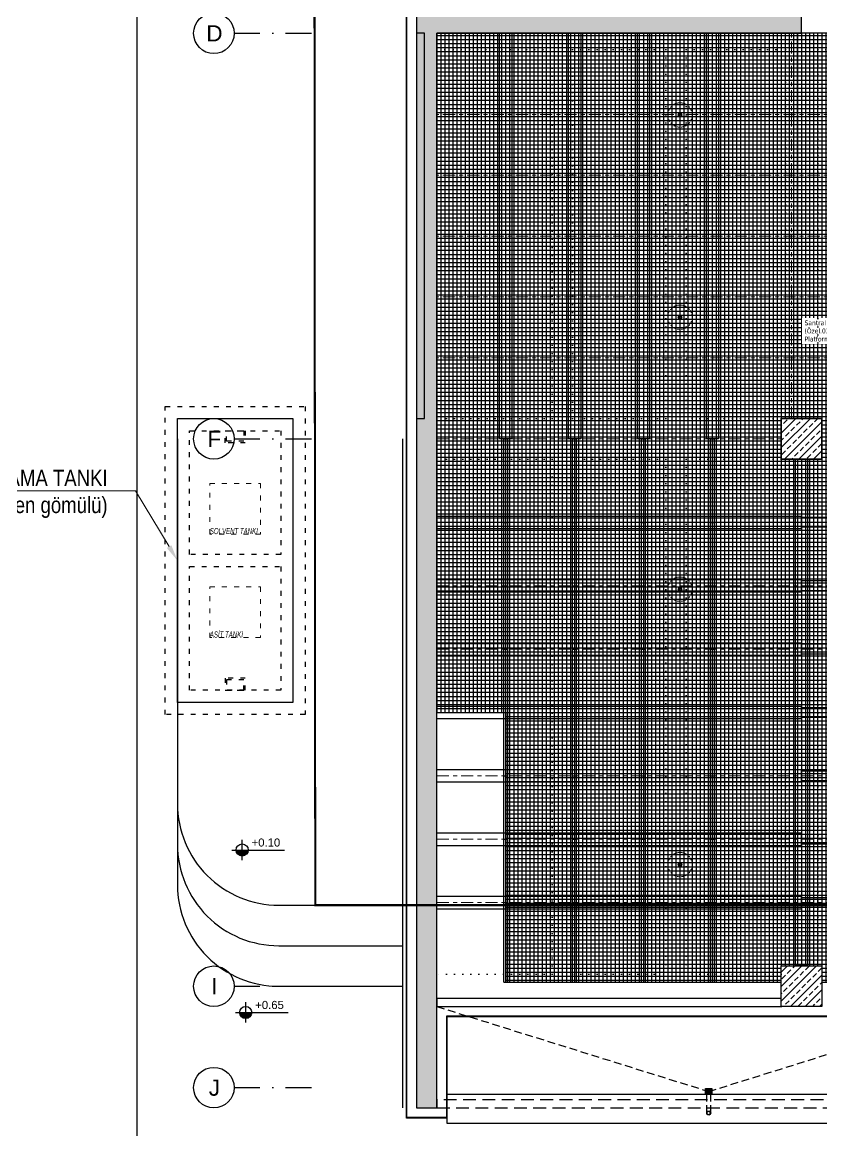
# Model space of a CAD drawing. Header units: centimetres. Extents: x 405564 to 502064, y 46284 to 60634.
# Drawn here: x 442177 to 444150, y 51776 to 54510 of the extents above; entities that cross this region are included whole.
import ezdxf
from ezdxf import colors
from ezdxf.entities.mleader import LeaderData, LeaderLine
from ezdxf.enums import TextEntityAlignment as Align
from ezdxf.math import Vec2, Vec3
from ezdxf.xclip import XClip

# ---------------------------------------------------------------- set-up
doc = ezdxf.new("R2010")
doc.units = ezdxf.units.CM
doc.header["$XCLIPFRAME"] = 0
for name, pattern in [('ACAD_ISO03W100', [30, 12, -18]), ('ACAD_ISO07W100', [3, 0, -3]), ('BORDER', [1.75, 0.5, -0.25, 0.5, -0.25, 0, -0.25]), ('DASHDOT', [25.4, 12.7, -6.35, 0, -6.35]), ('DOT', [0.25, 0, -0.25]), ('HIDDEN', [9.525, 6.35, -3.175]), ('XKITLINE03', [6, 3, -1, 1, -1])]:
    doc.linetypes.add(name, pattern=pattern)
doc.layers.get('0').update_dxf_attribs({"color": 8, "lineweight": 9})
for name, color, linetype, lineweight in [('---___EB_draft00_parselsiniri', 8, 'BORDER', 9), ('0-KRCN-AYDINLATMA-130426', 8, 'Continuous', 9), ('0-KRCN-MİMARİ-220526', 8, 'Continuous', 9), ('___________EB_tanklarkaideler', 8, 'Continuous', 9)]:
    doc.layers.add(name, color=color, linetype=linetype, lineweight=lineweight)
for name, color, linetype in [('---___EB_draft04_ind', 8, 'Continuous'), ('AS_DOS_TERAS_UST', 8, 'ACAD_ISO07W100'), ('AS_DUV_CIMENTO ESASLI PANEL CEPHE KAPLAMASI', 8, 'Continuous'), ('AS_DUV_GAZBETON', 8, 'Continuous'), ('AS_GOR', 8, 'Continuous'), ('AS_GOR_UZAK2', 8, 'Continuous'), ('AS_OLC_AKS', 8, 'Continuous'), ('AS_PRFL_CELIK', 8, 'Continuous'), ('AS_PRFL_CELIK AKS', 8, 'Continuous'), ('AS_PRFL_CELIK PLATFORM IZGARA', 8, 'Continuous'), ('AS_PYZ_YOL_ARAC', 8, 'Continuous'), ('AS_SMB_KOT', 8, 'Continuous'), ('AS_TA_BETONARME', 5, 'Continuous'), ('AS_TA_HIDDEN', 8, 'HIDDEN'), ('AS_TA_TARAMA', 8, 'Continuous'), ('AS_TES_SUZGEC', 171, 'Continuous'), ('AS_YAZI', 8, 'Continuous')]:
    doc.layers.add(name, color=color, linetype=linetype)
doc.styles.add('2', font='arial.ttf', dxfattribs={"width": 0.9, "height": 200})
doc.styles.add('_yazı-50', font='arial.ttf')
doc.styles.add('Arial Narrow', font='ARIALN.TTF', dxfattribs={"height": 0.2})
doc.styles.add('MtXpl_Tahoma', font='tahoma.ttf')
doc.styles.add('ÇAP-2', font='ARIALNBI.TTF')
pattern_1 = [(225, (17560.68, -7819.299), (17.96051, -17.96051), []), (225, (17542.72, -7819.299), (17.96051, -17.96051), [12.7, -6.35])]

# ---------------------------------------------------------------- blocks, each defined once
blk = doc.blocks.new('KD')
at = {"layer": '0-KRCN-AYDINLATMA-130426'}
for p, q in [((0, 5), (-4.3, -2.5)), ((4.3, -2.5), (0, 5)), ((4.3, -2.5), (-4.3, -2.5))]:
    blk.add_line(p, q, dxfattribs=at)
at = {"layer": '0-KRCN-AYDINLATMA-130426', "linetype": 'HIDDEN'}
blk.add_circle((0, 0), 30, dxfattribs=at)
at = {"layer": '0-KRCN-AYDINLATMA-130426'}
blk.add_circle((0, 0), 5, dxfattribs=at)
at = {"layer": '0-KRCN-AYDINLATMA-130426', "style": '2'}
blk.add_text('D', height=3.36, dxfattribs=at).set_placement((0, 0), align=Align.MIDDLE_CENTER)
blk = doc.blocks.new('G$C27E741DA')
at = {"layer": '0-KRCN-AYDINLATMA-130426'}
for p in [(5735.7, 7147.2), (5735.7, 6648.5), (5735.7, 5977.8), (5735.7, 5298.5)]:
    blk.add_blockref('KD', p, dxfattribs=at)
blk = doc.blocks.new('PLATFORM IZGARASI VE KEDI YOLU YERLESIMI')
at = {"layer": 'AS_PRFL_CELIK PLATFORM IZGARA', "transparency": 33554687}
h = blk.add_hatch(dxfattribs=at)
h.set_pattern_fill('_USER', color=256, scale=10, double=1, pattern_type=0)
h.set_pattern_definition([(0, (-443149.746, -56832.563), (0, 10), []), (90, (-443149.746, -56832.563), (-10, 6e-16), [])])
h.paths.add_polyline_path([(1550, -2400), (1500, -2400), (1500, -2100), (1290, -2100), (1290, -1940), (720, -1940), (720, -2100), (1155, -2100), (1155, -2350), (50, -2350), (50, -4025), (220, -4025), (220, -4690), (900, -4690), (900, -4650), (1000, -4650), (1000, -4690), (1500, -4690), (1500, -4650), (1600, -4650), (1600, -4690), (2100, -4690), (2100, -4650), (2200, -4650), (2200, -4690), (2700, -4690), (2700, -4650), (2800, -4650), (2800, -4690), (3300, -4690), (3300, -4650), (3400, -4650), (3400, -4690), (3775, -4690), (3775, -4337.5), (3950, -4337.5), (3950, -4025), (3775, -4025), (3775, -3556.2), (3650, -3556.2), (2575, -3556.2), (2575, -3000), (2150, -3000), (2150, -2400), (2100, -2400), (2100, -2350), (1850, -2350), (1850, -2850), (1550, -2850)])
h.paths.add_polyline_path([(900, -3300), (1000, -3300), (1000, -3400), (900, -3400)], flags=16)
h.paths.add_polyline_path([(1500, -3300), (1600, -3300), (1600, -3400), (1500, -3400)], flags=16)
h.paths.add_polyline_path([(1550, -3556.2), (1850, -3556.2), (1850, -3868.7), (1550, -3868.7)], flags=16)
h.paths.add_polyline_path([(1975, -3150), (2150, -3150), (2150, -3300), (2100, -3300), (2100, -3350), (1975, -3350)], flags=16)
h.paths.add_polyline_path([(2150, -3868.7), (2575, -3868.7), (2575, -4025), (2150, -4025)], flags=16)
at = {"layer": 'AS_PRFL_CELIK PLATFORM IZGARA'}
blk.add_lwpolyline([(1155, -2100), (1155, -2350), (50, -2350), (50, -4025), (220, -4025), (220, -4690), (900, -4690), (900, -4650), (1000, -4650), (1000, -4690), (1500, -4690), (1500, -4650), (1600, -4650), (1600, -4690), (2100, -4690), (2100, -4650), (2200, -4650), (2200, -4690), (2700, -4690)], dxfattribs=at)
blk.add_lwpolyline([(900, -3400), (1000, -3400), (1000, -3300), (900, -3300)], close=True, dxfattribs=at)
at = {"layer": 'AS_YAZI', "insert": (957.2, -3057.9), "char_height": 12, "width": 141.875, "attachment_point": 1, "style": 'MtXpl_Tahoma', "bg_fill": 3, "box_fill_scale": 1.5, "bg_fill_color": 256, "bg_fill_transparency": 0}
blk.add_mtext('{\\fTahoma|b0|i0|c162|p34;Santral Platformu (Özel.030_Ağır Yük Platform Izgarası)}', dxfattribs=at)
blk = doc.blocks.new('kot01')
at = {"layer": 'AS_SMB_KOT'}
h = blk.add_hatch(color=8, dxfattribs=at)
edge = h.paths.add_edge_path()
edge.add_arc((0, 0), 0.3, 180, 360)
edge.add_line((0.3, 0), (-0.3, 0))
for p, q in [((-0.5, 0), (2.1, 0)), ((0, -0.5), (0, 0.5))]:
    blk.add_line(p, q, dxfattribs=at)
blk.add_circle((0, 0), 0.3, dxfattribs=at)
at = {"layer": 'AS_SMB_KOT', "style": '_yazı-50'}
for tag, p in [('INCE', (0.434, 0.1)), ('KABA', (0.434, -0.5))]:
    blk.add_attdef(tag, p, '', height=0.4, dxfattribs=at)
blk = doc.blocks.new('catı suzgec tip')
for p, q in [((-6.5, 6.5), (6.5, 6.5)), ((-6.5, -6.5), (-6.5, 6.5)), ((-6.5, 4), (6.5, 4)), ((-6.5, 2), (6.5, 2)), ((-6.5, 0), (6.5, 0)), ((6.5, 6.5), (6.5, -6.5)), ((-6.5, -2), (6.5, -2)), ((-6.5, -4), (6.5, -4)), ((6.5, -6.5), (-6.5, -6.5))]:
    blk.add_line(p, q)
blk.add_lwpolyline([(-7.5, 7.5), (7.5, 7.5), (7.5, -7.5), (-7.5, -7.5)], close=True)
blk = doc.blocks.new('catı yagmur inis tip')
at = {"linetype": 'ByBlock'}
for radius in [5, 4.5]:
    blk.add_circle((0, 0), radius, dxfattribs=at)
blk = doc.blocks.new('A$C48c69b65')
at = {"layer": 'AS_PRFL_CELIK'}
for p, q in [((205, -3350), (205, -2350)), ((235, -2350), (235, -3350)), ((375, -3350), (375, -2350)), ((405, -2350), (405, -3350)), ((545, -3350), (545, -2350)), ((575, -2350), (575, -3350)), ((715, -3350), (715, -2350)), ((745, -2350), (745, -3350)), ((910, -3300), (910, -2350)), ((940, -3300), (940, -2350)), ((50, -2545), (7535, -2545)), ((50, -2555), (7535, -2555)), ((220, -2545), (220, -2555)), ((390, -2545), (390, -2555)), ((560, -2545), (560, -2555)), ((730, -2545), (730, -2555)), ((925, -2545), (925, -2555)), ((50, -2695), (7535, -2695)), ((50, -2705), (7535, -2705)), ((220, -2695), (220, -2705)), ((390, -2695), (390, -2705)), ((560, -2695), (560, -2705)), ((730, -2695), (730, -2705)), ((925, -2705), (925, -2695)), ((50, -2845), (7535, -2845)), ((50, -2855), (7535, -2855)), ((220, -2845), (220, -2855)), ((390, -2845), (390, -2855)), ((560, -2845), (560, -2855)), ((730, -2845), (730, -2855)), ((925, -2855), (925, -2845)), ((50, -2995), (7535, -2995)), ((50, -3005), (7535, -3005)), ((220, -2995), (220, -3005)), ((390, -2995), (390, -3005)), ((560, -2995), (560, -3005)), ((730, -2995), (730, -3005)), ((925, -2995), (925, -3005)), ((50, -3145), (7535, -3145)), ((50, -3155), (7535, -3155)), ((220, -3145), (220, -3155)), ((390, -3145), (390, -3155)), ((560, -3145), (560, -3155)), ((730, -3145), (730, -3155)), ((925, -3145), (925, -3155)), ((50, -3335), (900, -3335)), ((235, -3350), (205, -3350)), ((215, -3556.2), (215, -3350)), ((215, -3350), (225, -3350)), ((225, -3556.2), (225, -3350)), ((405, -3350), (375, -3350)), ((385, -3556.2), (385, -3350)), ((385, -3350), (395, -3350)), ((395, -3556.2), (395, -3350)), ((575, -3350), (545, -3350)), ((555, -3556.2), (555, -3350)), ((555, -3350), (565, -3350)), ((565, -3556.2), (565, -3350)), ((745, -3350), (715, -3350)), ((725, -3556.2), (725, -3350)), ((725, -3350), (735, -3350)), ((735, -3556.2), (735, -3350)), ((50, -3365), (900, -3365)), ((935, -4650), (935, -3400)), ((965, -3400), (965, -4650)), ((950, -3541.2), (50, -3541.2)), ((950, -3571.2), (950, -3541.2)), ((7535, -3544.2), (950, -3544.2)), ((50, -3571.2), (950, -3571.2)), ((215, -4493.7), (215, -3556.2)), ((215, -3556.2), (225, -3556.2)), ((215, -3556.2), (225, -3556.2)), ((225, -4493.7), (225, -3556.2)), ((385, -3556.2), (395, -3556.2)), ((385, -3556.2), (395, -3556.2)), ((385, -4493.7), (385, -3556.2)), ((395, -4493.7), (395, -3556.2)), ((555, -3556.2), (565, -3556.2)), ((555, -3556.2), (565, -3556.2)), ((555, -4493.7), (555, -3556.2)), ((565, -4493.7), (565, -3556.2)), ((725, -3556.2), (735, -3556.2)), ((725, -3556.2), (735, -3556.2)), ((725, -4493.7), (725, -3556.2)), ((735, -4493.7), (735, -3556.2)), ((7535, -3568.2), (950, -3568.2)), ((950, -3697.5), (50, -3697.5)), ((215, -3712.5), (225, -3712.5)), ((385, -3712.5), (395, -3712.5)), ((555, -3712.5), (565, -3712.5)), ((725, -3712.5), (735, -3712.5)), ((950, -3727.5), (950, -3697.5)), ((7535, -3700.5), (950, -3700.5)), ((50, -3727.5), (950, -3727.5)), ((7535, -3724.5), (950, -3724.5)), ((950, -3853.7), (50, -3853.7)), ((950, -3883.7), (950, -3853.7)), ((215, -3868.7), (225, -3868.7)), ((385, -3868.7), (395, -3868.7)), ((555, -3868.7), (565, -3868.7)), ((725, -3868.7), (735, -3868.7)), ((7535, -3856.7), (950, -3856.7)), ((7535, -3880.7), (950, -3880.7)), ((50, -3883.7), (950, -3883.7)), ((950, -4010), (50, -4010)), ((950, -4040), (950, -4010)), ((7535, -4013), (950, -4013)), ((50, -4040), (950, -4040)), ((215, -4025), (225, -4025)), ((385, -4025), (395, -4025)), ((555, -4025), (565, -4025)), ((725, -4025), (735, -4025)), ((7535, -4037), (950, -4037)), ((950, -4166.2), (50, -4166.2)), ((215, -4181.2), (225, -4181.2)), ((385, -4181.2), (395, -4181.2)), ((555, -4181.2), (565, -4181.2)), ((725, -4181.2), (735, -4181.2)), ((950, -4196.2), (950, -4166.2)), ((7535, -4169.2), (950, -4169.2)), ((50, -4196.2), (950, -4196.2)), ((7535, -4193.2), (950, -4193.2)), ((950, -4322.5), (50, -4322.5)), ((215, -4337.5), (225, -4337.5)), ((385, -4337.5), (395, -4337.5)), ((555, -4337.5), (565, -4337.5)), ((725, -4337.5), (735, -4337.5)), ((950, -4352.5), (950, -4322.5)), ((7535, -4325.5), (950, -4325.5)), ((50, -4352.5), (950, -4352.5)), ((7535, -4349.5), (950, -4349.5)), ((950, -4478.7), (50, -4478.7)), ((950, -4508.7), (950, -4478.7)), ((7535, -4481.7), (950, -4481.7)), ((50, -4508.7), (950, -4508.7)), ((215, -4690), (215, -4493.7)), ((215, -4493.7), (225, -4493.7)), ((215, -4493.7), (225, -4493.7)), ((225, -4690), (225, -4493.7)), ((385, -4493.7), (395, -4493.7)), ((385, -4690), (385, -4493.7)), ((385, -4493.7), (395, -4493.7)), ((395, -4690), (395, -4493.7)), ((555, -4690), (555, -4493.7)), ((555, -4493.7), (565, -4493.7)), ((555, -4493.7), (565, -4493.7)), ((565, -4690), (565, -4493.7)), ((725, -4690), (725, -4493.7)), ((725, -4493.7), (735, -4493.7)), ((725, -4493.7), (735, -4493.7)), ((735, -4690), (735, -4493.7)), ((7535, -4505.7), (950, -4505.7)), ((965, -4650), (935, -4650)), ((942.5, -4650), (942.5, -4650)), ((957.5, -4650), (957.5, -4650)), ((215, -4690), (225, -4690)), ((385, -4690), (395, -4690)), ((555, -4690), (565, -4690)), ((725, -4690), (735, -4690))]:
    blk.add_line(p, q, dxfattribs=at)
at = {"layer": 'AS_PRFL_CELIK AKS', "linetype": 'XKITLINE03', "lineweight": 0, "ltscale": 10}
for p, q in [((220, -3350), (220, -2350)), ((390, -3350), (390, -2350)), ((560, -3350), (560, -2350)), ((730, -3350), (730, -2350)), ((925, -3300), (925, -2350)), ((7535, -2550), (50, -2550)), ((7535, -2700), (50, -2700)), ((7535, -2850), (50, -2850)), ((7535, -3000), (50, -3000)), ((7535, -3150), (50, -3150)), ((50, -3350), (900, -3350)), ((220, -3350), (220, -3556.2)), ((390, -3350), (390, -3556.2)), ((560, -3350), (560, -3556.2)), ((730, -3350), (730, -3556.2)), ((950, -4650), (950, -3400)), ((50, -3556.2), (7535, -3556.2)), ((220, -3556.2), (220, -4493.7)), ((390, -3556.2), (390, -4493.7)), ((560, -3556.2), (560, -4493.7)), ((730, -3556.2), (730, -4493.7)), ((50, -3712.5), (7535, -3712.5)), ((50, -3868.7), (7535, -3868.7)), ((50, -4025), (7535, -4025)), ((50, -4181.2), (7535, -4181.2)), ((50, -4337.5), (7535, -4337.5)), ((50, -4493.7), (7535, -4493.7)), ((220, -4493.7), (220, -4690)), ((390, -4493.7), (390, -4690)), ((560, -4493.7), (560, -4690)), ((730, -4493.7), (730, -4690))]:
    blk.add_line(p, q, dxfattribs=at)
blk = doc.blocks.new('axis baloon')
blk.add_circle((0, 0), 50)
at = {"style": '_yazı-50'}
blk.add_attdef('AXE', text='', height=40, dxfattribs=at).set_placement((0, 0), align=Align.MIDDLE_CENTER)
blk = doc.blocks.new('Aks_P')
at = {"layer": 'AS_OLC_AKS', "linetype": 'DASHDOT', "ltscale": 5}
for points in [[(-380, -2300), (-180, -2300)], [(-380, -3300), (-180, -3300)], [(-380, -4650), (-180, -4650)], [(-380, -4900), (-180, -4900)]]:
    blk.add_lwpolyline(points, dxfattribs=at)
at = {"layer": 'AS_OLC_AKS'}
ref = blk.add_blockref('axis baloon', (-430, -2300), dxfattribs=at)
ref.add_attrib('AXE', 'D', dxfattribs={"layer": '0', "height": 40, "style": '_yazı-50'}).set_placement((-428.7, -2300), align=Align.MIDDLE_CENTER)
ref = blk.add_blockref('axis baloon', (-430, -3300), dxfattribs=at)
ref.add_attrib('AXE', 'F', dxfattribs={"layer": '0', "height": 40, "style": '_yazı-50'}).set_placement((-428.7, -3300), align=Align.MIDDLE_CENTER)
ref = blk.add_blockref('axis baloon', (-430, -4650), dxfattribs=at)
ref.add_attrib('AXE', 'I', dxfattribs={"layer": '0', "height": 40, "style": '_yazı-50'}).set_placement((-428.7, -4650), align=Align.MIDDLE_CENTER)
ref = blk.add_blockref('axis baloon', (-430, -4900), dxfattribs=at)
ref.add_attrib('AXE', 'J', dxfattribs={"layer": '0', "height": 40, "style": '_yazı-50'}).set_placement((-428.7, -4900), align=Align.MIDDLE_CENTER)
blk = doc.blocks.new('OPK-site-surrounding-R01')
at = {"layer": '---___EB_draft00_parselsiniri', "linetype": 'DASHDOT', "ltscale": 5, "const_width": 5, "flags": 128}
blk.add_lwpolyline([(-303.7, 52.5), (22545.3, 391.1), (23723.4, -711), (24047.6, -4450), (-299.9, -4450)], close=True, dxfattribs=at)
at = {"layer": '---___EB_draft04_ind', "linetype": 'ACAD_ISO03W100'}
for points in [[(-610, -3585), (-610, -3280), (-385, -3280), (-385, -3585)], [(-522.5, -3280), (-472.5, -3280), (-472.5, -3310), (-522.5, -3310)], [(-518.5, -3280), (-476.5, -3280), (-476.5, -3306), (-518.5, -3306)], [(-385, -3615), (-385, -3920), (-610, -3920), (-610, -3615)], [(-522.5, -3920), (-472.5, -3920), (-472.5, -3890), (-522.5, -3890)], [(-518.5, -3920), (-476.5, -3920), (-476.5, -3894), (-518.5, -3894)]]:
    blk.add_lwpolyline(points, close=True, dxfattribs=at)
at = {"layer": '___________EB_tanklarkaideler', "linetype": 'ACAD_ISO03W100'}
for points in [[(-560, -3535), (-560, -3410), (-435, -3410), (-435, -3535)], [(-560, -3790), (-560, -3665), (-435, -3665), (-435, -3790)]]:
    blk.add_lwpolyline(points, close=True, dxfattribs=at)
at = {"layer": 'AS_GOR'}
blk.add_lwpolyline([(-640, -3250), (-355, -3250), (-355, -3950), (-640, -3950)], close=True, dxfattribs=at)
for points in [[(-640, -3300), (-640, -4400, 0.414214), (-390, -4650), (-85, -4650)], [(-640, -4200, 0.414214), (-390, -4450), (-85, -4450)], [(-640, -4300, 0.414214), (-390, -4550), (-85, -4550)]]:
    blk.add_lwpolyline(points, format="xyb", dxfattribs=at)
blk.add_lwpolyline([(-85, -3300), (-85, -4950)], dxfattribs=at)
at = {"layer": 'AS_PYZ_YOL_ARAC'}
blk.add_lwpolyline([(22800, -3450), (22800, 430.1, 0.418558), (21785.2, 1430), (18554.6, 1382.1, 0.087007), (17706.4, 1220.4), (16627.8, 812, -0.090739), (15742.5, 650), (12082.5, 650, -0.076048), (11335, 764.3), (10161.2, 1132.1, 0.079773), (9376.7, 1246.2), (245.2, 1110.9, 0.409882), (-740, 111), (-740, -5306.6, 0.532608), (-326.8, -5584.4), (765.6, -5139.5, -0.096996), (1350.2, -5025), (22550, -5025, 0.414214), (22800, -4775), (22800, -3450)], format="xyb", dxfattribs=at)
at = {"layer": 'AS_TA_BETONARME', "linetype": 'ACAD_ISO03W100'}
blk.add_lwpolyline([(-670, -3220), (-325, -3220), (-325, -3980), (-670, -3980)], close=True, dxfattribs=at)
at = {"layer": '___________EB_tanklarkaideler', "style": 'ÇAP-2', "width": 0.7}
for s, p in [('SOLVENT TANKI', (-560, -3535)), ('ASİT TANKI', (-560, -3790))]:
    blk.add_text(s, height=15, rotation=360, dxfattribs=at).set_placement(p)
at = {"layer": 'AS_YAZI'}
ml = blk.add_multileader_mtext('Standard', dxfattribs=at)
ml.set_content('TOPLAMA TANKI (Tamamen gömülü)', color=256, style='Arial Narrow')
ml.set_leader_properties()
ml.build(insert=Vec2(0, 0))
ml.multileader.update_dxf_attribs({"text_right_attachment_type": 6, "dogleg_length": 0.36, "arrow_head_size": 40})
ctx = ml.context
ctx.base_point, ctx.char_height, ctx.arrow_head_size, ctx.landing_gap_size, ctx.plane_origin = Vec3(-1203.1, -3402.3), 40, 40, 20, Vec3(-640, -3600)
ctx.right_attachment, ctx.text_align_type = 6, 2
notes = []
notes.append((ctx, [(0, (1, 1, 0), (-743, -3428.2), (-1, 0), 25.8, [(0, [(-640, -3600)], 0, [])])]))
ctx.mtext.insert, ctx.mtext.width, ctx.mtext.alignment, ctx.mtext.flow_direction = Vec3(-812.2, -3376.4), 471.526, 3, 5
for ctx, leaders in notes:
    for number, flags, end, landing, length, lines in leaders:
        leader = LeaderData()
        leader.index, (leader.has_last_leader_line, leader.has_dogleg_vector, leader.attachment_direction) = number, flags
        leader.last_leader_point, leader.dogleg_vector, leader.dogleg_length = Vec3(end), Vec3(landing), length
        for number, points, colour, breaks in lines:
            line = LeaderLine()
            line.index, line.vertices, line.color, line.breaks = number, Vec3.list(points), colors.encode_raw_color(colour), breaks
            leader.lines.append(line)
        ctx.leaders.append(leader)
blk = doc.blocks.new('A$C6A10300A')
at = {"layer": 'AS_DOS_TERAS_UST', "linetype": 'DOT', "ltscale": 80}
blk.add_line((5985.68, -8551.45), (5135.68, -8551.45), dxfattribs=at)
at = {"layer": 'AS_DUV_GAZBETON'}
blk.add_lwpolyline([(5985.68, -8531.45), (5135.68, -8531.45), (5135.68, -8551.45), (5985.68, -8551.45)], close=True, dxfattribs=at)
at = {"layer": 'AS_GOR_UZAK2'}
blk.add_lwpolyline([(13160.68, -8768.45), (5160.68, -8768.45), (5160.68, -8839.45), (13160.68, -8839.45)], close=True, dxfattribs=at)
at = {"layer": 'AS_TA_BETONARME'}
blk.add_line((5085.68, -8801.45), (5135.68, -8801.45), dxfattribs=at)
at = {"layer": 'AS_TA_HIDDEN', "ltscale": 5}
blk.add_lwpolyline([(5135.68, -8801.45), (13185.68, -8801.45), (13185.68, -8781.45), (5135.68, -8781.45)], close=True, dxfattribs=at)
at = {"layer": 'AS_TES_SUZGEC', "linetype": 'HIDDEN', "ltscale": 3}
for points in [[(5135.68, -8551.45), (5806.51, -8760.95), (6477.35, -8551.45)], [(5801.51, -8813.95), (5801.51, -8760.95)], [(5811.51, -8813.95), (5811.51, -8760.95)]]:
    blk.add_lwpolyline(points, dxfattribs=at)
at = {"layer": 'AS_PRFL_CELIK'}
blk.add_blockref('PLATFORM IZGARASI VE KEDI YOLU YERLESIMI', (5085.68, -3801.45), dxfattribs=at)
at = {"layer": 'AS_SMB_KOT'}
ref = blk.add_blockref('kot01', (4655.29, -8165.44), dxfattribs=dict(at, xscale=50, yscale=50, zscale=50))
ref.add_attrib('INCE', '+0.10', dxfattribs={"layer": '0', "color": 1, "height": 20, "style": '_yazı-50'}).set_placement((4678.74, -8162.94), align=Align.BOTTOM_LEFT)
ref = blk.add_blockref('kot01', (4664.17, -8566.04), dxfattribs=dict(at, xscale=50, yscale=50, zscale=50))
ref.add_attrib('INCE', '+0.65', dxfattribs={"layer": '0', "color": 1, "height": 20, "style": '_yazı-50'}).set_placement((4687.63, -8563.54), align=Align.BOTTOM_LEFT)
at = {"layer": 'AS_TES_SUZGEC'}
for name, p in [('catı suzgec tip', (5806.51, -8760.95)), ('catı yagmur inis tip', (5806.51, -8813.95))]:
    blk.add_blockref(name, p, dxfattribs=at)
at = {"layer": 'AS_TA_TARAMA'}
h = blk.add_hatch(dxfattribs=at)
h.set_pattern_fill('ANSI33', color=256, scale=4, angle=180)
h.set_pattern_definition([(225, (-115236.053, 63695.445), (17.9605122, -17.9605122), []), (225, (-115254.013, 63695.445), (17.9605122, -17.9605122), [12.7, -6.35])])
h.paths.add_polyline_path([(6035.68, -6101.45), (5085.68, -6101.45), (5085.68, -8801.45), (5135.68, -8801.45), (5135.68, -6151.45), (6035.68, -6151.45)])
h = blk.add_hatch(dxfattribs=at)
h.set_pattern_fill('ANSI33', color=256, scale=4, angle=180)
h.set_pattern_definition(pattern_1)
h.paths.add_polyline_path([(5985.68, -7101.45), (6085.68, -7101.45), (6085.68, -7201.45), (5985.68, -7201.45)], flags=17)
h = blk.add_hatch(dxfattribs=at)
h.set_pattern_fill('ANSI33', color=256, scale=4, angle=180)
h.set_pattern_definition(pattern_1)
h.paths.add_polyline_path([(5985.68, -8451.45), (6085.68, -8451.45), (6085.68, -8551.45), (5985.68, -8551.45)], flags=17)
at = {"layer": 'AS_DOS_TERAS_UST', "linetype": 'DOT', "ltscale": 80}
for p, q in [((5135.68, -6191.45), (5420.68, -6191.45)), ((5420.68, -7101.45), (5420.68, -6191.45)), ((5470.68, -6191.45), (5700.68, -6191.45)), ((5470.68, -7101.45), (5470.68, -6191.45)), ((5700.68, -6191.45), (5700.68, -7101.45)), ((5750.68, -6191.45), (5995.68, -6191.45)), ((5750.68, -6191.45), (5750.68, -7101.45)), ((5995.68, -6191.45), (5995.68, -7101.45)), ((6075.68, -6191.45), (6075.68, -7101.45)), ((6075.68, -6191.45), (6310.68, -6191.45)), ((5420.68, -7101.45), (5135.68, -7101.45)), ((5700.68, -7101.45), (5470.68, -7101.45)), ((5985.68, -7101.45), (5750.68, -7101.45)), ((5420.68, -7201.45), (5135.68, -7201.45)), ((5420.68, -8471.45), (5420.68, -7201.45)), ((5470.68, -8471.45), (5470.68, -7201.45)), ((5700.68, -7201.45), (5470.68, -7201.45)), ((5700.68, -7201.45), (5700.68, -8471.45)), ((5750.68, -7201.45), (5750.68, -8471.45)), ((5985.68, -7201.45), (5750.68, -7201.45)), ((5995.68, -8451.45), (5995.68, -7201.45)), ((6075.68, -8451.45), (6075.68, -7201.45)), ((5420.68, -8471.45), (5135.68, -8471.45)), ((5470.68, -8471.45), (5700.68, -8471.45)), ((5985.68, -8471.45), (5750.68, -8471.45))]:
    blk.add_line(p, q, dxfattribs=at)
at = {"layer": 'AS_DUV_CIMENTO ESASLI PANEL CEPHE KAPLAMASI'}
for points in [[(13310.68, -7608.45), (13310.68, -8826.45), (13160.68, -8826.45), (13160.68, -8576.45), (5160.68, -8576.45), (5160.68, -8826.45), (5060.68, -8826.45), (5060.68, -6076.45), (5360.68, -6076.45), (5360.68, -5626.45), (4960.68, -5626.45), (4960.68, -5146.45), (5060.68, -5146.45), (5060.68, -3776.45), (13440.68, -3776.45), (13440.68, -3808.95)], [(13309.43, -7608.45), (13309.43, -8825.2), (13161.93, -8825.2), (13161.93, -8575.2), (5159.43, -8575.2), (5159.43, -8825.2), (5061.93, -8825.2), (5061.93, -6077.7), (5361.93, -6077.7), (5361.93, -5625.2), (4961.93, -5625.2), (4961.93, -5147.7), (5061.93, -5147.7), (5061.93, -3777.7), (13439.43, -3777.7), (13439.43, -3808.95)]]:
    blk.add_lwpolyline(points, dxfattribs=at)
at = {"layer": 'AS_DUV_GAZBETON'}
blk.add_lwpolyline([(5105.68, -7101.45), (5105.68, -6151.45), (5085.68, -6151.45), (5085.68, -7101.45)], close=True, dxfattribs=at)
at = {"layer": 'AS_TA_BETONARME'}
for p, q in [((5085.68, -6101.45), (5085.68, -8801.45)), ((6035.68, -6151.45), (6035.68, -6101.45)), ((5135.68, -6151.45), (6035.68, -6151.45)), ((5135.68, -8801.45), (5135.68, -6151.45))]:
    blk.add_line(p, q, dxfattribs=at)
for points in [[(5985.68, -7101.45), (6085.68, -7101.45), (6085.68, -7201.45), (5985.68, -7201.45)], [(5985.68, -8451.45), (6085.68, -8451.45), (6085.68, -8551.45), (5985.68, -8551.45)]]:
    blk.add_lwpolyline(points, close=True, dxfattribs=at)
at = {"layer": 'AS_TA_HIDDEN', "linetype": 'ByBlock'}
blk.add_lwpolyline([(6035.68, -5171.45), (6685.68, -5171.45), (6685.68, -6201.45), (6585.68, -6201.45), (6585.68, -6151.45), (6035.68, -6151.45)], dxfattribs=at)
ref = blk.add_blockref('OPK-site-surrounding-R01', (5135.68, -3851.45))
XClip(ref).set_block_clipping_path([(-5135.679684336, -9648.5463532069), (26364.320315664, 3851.4536467931)])
for name, p in [('Aks_P', (5015.68, -3851.45)), ('A$C48c69b65', (5085.68, -3801.45))]:
    blk.add_blockref(name, p)

msp = doc.modelspace()

# ---------------------------------------------------------------- block references
at = {"layer": '0-KRCN-AYDINLATMA-130426'}
msp.add_blockref('G$C27E741DA', (438064.1, 47134), dxfattribs=at)

# ---------------------------------------------------------------- next in the draw order: block references
at = {"layer": '0-KRCN-MİMARİ-220526'}
msp.add_blockref('A$C6A10300A', (438064.1, 60634), dxfattribs=at)

doc.saveas('drawing.dxf')
